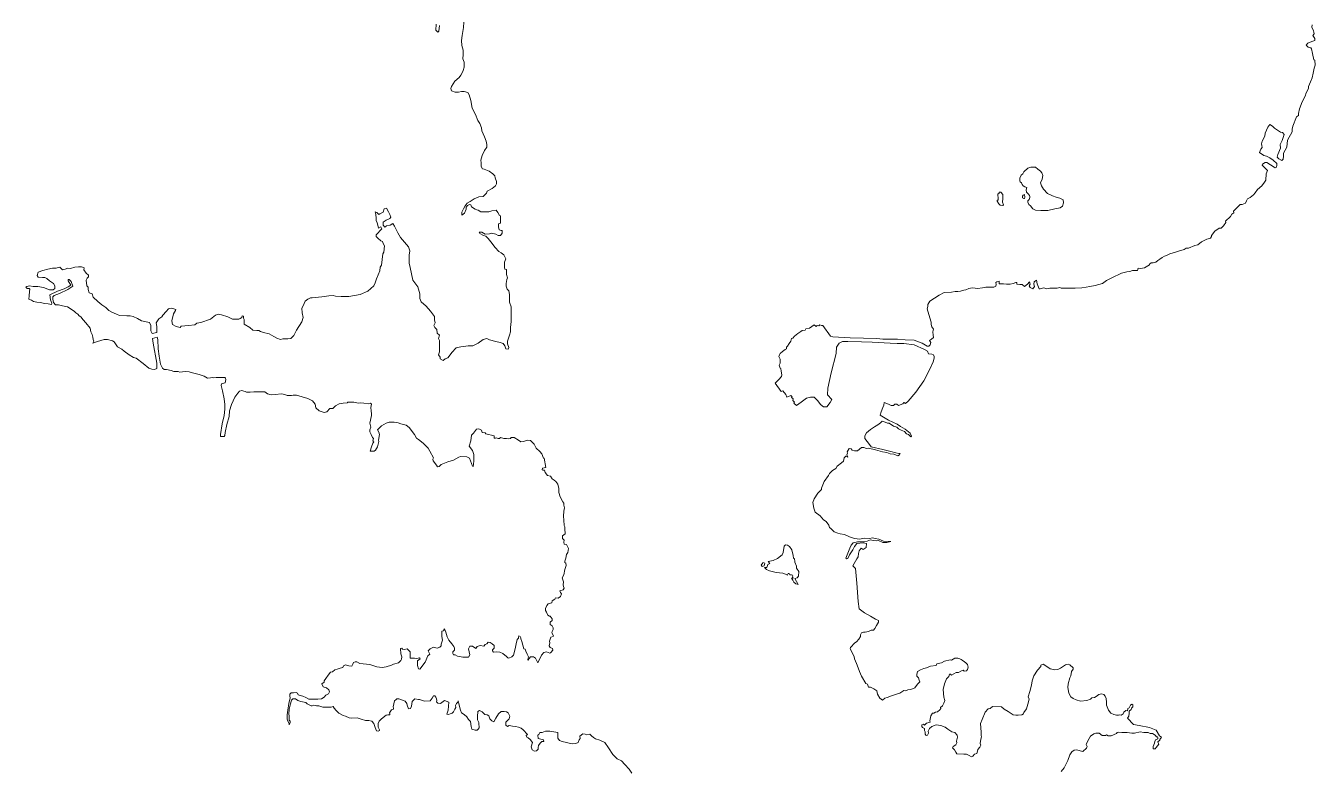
# Model space of a CAD drawing. Header units: inches. Extents: x 2272838 to 2338603, y 13196017 to 13295703.
# Drawn here: x 2312329 to 2333939, y 13208477 to 13220938 of the extents above; entities that cross this region are included whole.
import ezdxf

# ---------------------------------------------------------------- set-up
doc = ezdxf.new("R2010")
doc.units = ezdxf.units.IN
doc.header["$MEASUREMENT"] = 0
doc.layers.add('shoreline04_1', color=7, linetype='Continuous', lineweight=0)

msp = doc.modelspace()

# ---------------------------------------------------------------- linework, layer by layer
at = {"layer": 'shoreline04_1'}
for points in [[(2319669, 13220996), (2319667, 13220909), (2319645, 13220774), (2319632, 13220694), (2319637, 13220609), (2319659, 13220531), (2319661, 13220455), (2319656, 13220384), (2319674, 13220327), (2319674, 13220247), (2319659, 13220186), (2319641, 13220149), (2319622, 13220110), (2319591, 13220071), (2319522, 13220008), (2319463, 13219923), (2319455, 13219886), (2319463, 13219847), (2319524, 13219823), (2319583, 13219823), (2319633, 13219839), (2319678, 13219839), (2319735, 13219821), (2319757, 13219780), (2319789, 13219685), (2319811, 13219557), (2319863, 13219450), (2319904, 13219348), (2319939, 13219298), (2319965, 13219229), (2319972, 13219177), (2320015, 13219075), (2320046, 13219003), (2320054, 13218949), (2320054, 13218905), (2320017, 13218847), (2319980, 13218762), (2319957, 13218686), (2319959, 13218643), (2319959, 13218577), (2319983, 13218543), (2320013, 13218536), (2320093, 13218502), (2320156, 13218454), (2320189, 13218421), (2320193, 13218391), (2320219, 13218328), (2320219, 13218289), (2320200, 13218258), (2320144, 13218209), (2320063, 13218165), (2320048, 13218130), (2319992, 13218078), (2319922, 13218069), (2319844, 13218039), (2319775, 13217993), (2319727, 13217965), (2319690, 13217922), (2319664, 13217872), (2319636, 13217815), (2319634, 13217765), (2319679, 13217796), (2319712, 13217865), (2319709, 13217896), (2319733, 13217928), (2319764, 13217941), (2319790, 13217935), (2319796, 13217902), (2319859, 13217865), (2319887, 13217852), (2319911, 13217846), (2319953, 13217820), (2320005, 13217820), (2320087, 13217820), (2320137, 13217835), (2320211, 13217848), (2320241, 13217809), (2320267, 13217761), (2320285, 13217750), (2320287, 13217631), (2320254, 13217618), (2320254, 13217568), (2320261, 13217520), (2320294, 13217505), (2320311, 13217505), (2320315, 13217460), (2320287, 13217421), (2320246, 13217421), (2320209, 13217444), (2320135, 13217464), (2320100, 13217451), (2320029, 13217446), (2319970, 13217481), (2319927, 13217479), (2319938, 13217459), (2320001, 13217425), (2320037, 13217410), (2320077, 13217371), (2320122, 13217316), (2320194, 13217221), (2320257, 13217153), (2320298, 13217134), (2320339, 13217097), (2320376, 13217032), (2320352, 13216978), (2320352, 13216928), (2320352, 13216887), (2320359, 13216856), (2320385, 13216854), (2320385, 13216769), (2320402, 13216715), (2320392, 13216685), (2320381, 13216617), (2320381, 13216574), (2320394, 13216524), (2320426, 13216494), (2320437, 13216435), (2320437, 13216350), (2320437, 13216307), (2320461, 13216227), (2320461, 13216172), (2320461, 13215981), (2320450, 13215879), (2320455, 13215810), (2320433, 13215755), (2320401, 13215653), (2320401, 13215608), (2320422, 13215545), (2320414, 13215517), (2320375, 13215525), (2320355, 13215575), (2320331, 13215614), (2320279, 13215627), (2320207, 13215645), (2320103, 13215677), (2320053, 13215699), (2319992, 13215682), (2319912, 13215619), (2319821, 13215573), (2319743, 13215573), (2319619, 13215555), (2319541, 13215540), (2319469, 13215464), (2319443, 13215421), (2319402, 13215373), (2319357, 13215353), (2319324, 13215330), (2319272, 13215356), (2319274, 13215386), (2319246, 13215425), (2319265, 13215473), (2319261, 13215555), (2319263, 13215662), (2319243, 13215694), (2319263, 13215755), (2319226, 13215785), (2319215, 13215848), (2319185, 13215883), (2319170, 13215914), (2319187, 13215959), (2319180, 13216009), (2319178, 13216068), (2319113, 13216157), (2319037, 13216241), (2318955, 13216311), (2318931, 13216367), (2318933, 13216445), (2318900, 13216560), (2318813, 13216675), (2318792, 13216782), (2318768, 13216884), (2318752, 13216962), (2318752, 13217042), (2318752, 13217092), (2318763, 13217166), (2318741, 13217231), (2318676, 13217309), (2318611, 13217387), (2318563, 13217470), (2318509, 13217581), (2318481, 13217626), (2318435, 13217598), (2318374, 13217587), (2318344, 13217561), (2318320, 13217598), (2318320, 13217646), (2318370, 13217680), (2318431, 13217709), (2318448, 13217730), (2318431, 13217774), (2318405, 13217821), (2318372, 13217882), (2318335, 13217871), (2318320, 13217815), (2318261, 13217785), (2318244, 13217776), (2318212, 13217806), (2318185, 13217817), (2318194, 13217776), (2318203, 13217715), (2318199, 13217672), (2318216, 13217635), (2318231, 13217596), (2318242, 13217546), (2318277, 13217567), (2318298, 13217533), (2318199, 13217433), (2318199, 13217407), (2318231, 13217379), (2318281, 13217335), (2318305, 13217322), (2318318, 13217287), (2318342, 13217248), (2318331, 13217146), (2318312, 13217114), (2318303, 13217018), (2318290, 13216927), (2318268, 13216890), (2318260, 13216829), (2318236, 13216766), (2318208, 13216697), (2318184, 13216627), (2318160, 13216580), (2318064, 13216491), (2317934, 13216436), (2317836, 13216417), (2317741, 13216399), (2317617, 13216401), (2317520, 13216404), (2317483, 13216417), (2317407, 13216414), (2317289, 13216395), (2317131, 13216377), (2317098, 13216377), (2317053, 13216358), (2317012, 13216325), (2316979, 13216245), (2316957, 13216206), (2316962, 13216125), (2316975, 13216047), (2316953, 13215976), (2316868, 13215835), (2316823, 13215748), (2316771, 13215698), (2316719, 13215689), (2316634, 13215689), (2316599, 13215678), (2316536, 13215704), (2316486, 13215730), (2316406, 13215776), (2316311, 13215797), (2316265, 13215815), (2316232, 13215832), (2316200, 13215830), (2316135, 13215839), (2316083, 13215880), (2315989, 13215938), (2315987, 13215960), (2315987, 13216017), (2315978, 13216040), (2315980, 13216073), (2315957, 13216075), (2315950, 13216051), (2315922, 13216034), (2315900, 13216019), (2315792, 13216019), (2315713, 13216062), (2315607, 13216095), (2315553, 13216103), (2315507, 13216088), (2315427, 13216019), (2315264, 13215966), (2315197, 13215953), (2315162, 13215927), (2315054, 13215912), (2314932, 13215901), (2314915, 13215882), (2314849, 13215895), (2314787, 13215929), (2314778, 13215990), (2314806, 13216112), (2314836, 13216164), (2314841, 13216181), (2314810, 13216194), (2314767, 13216207), (2314719, 13216192), (2314682, 13216151), (2314628, 13216088), (2314611, 13216059), (2314559, 13216029), (2314515, 13215957), (2314526, 13215897), (2314524, 13215847), (2314526, 13215795), (2314448, 13215782), (2314426, 13215827), (2314426, 13215912), (2314402, 13215962), (2314346, 13215977), (2314268, 13215992), (2314200, 13216031), (2314129, 13216064), (2314077, 13216074), (2314024, 13216074), (2313899, 13216083), (2313851, 13216103), (2313773, 13216137), (2313721, 13216168), (2313673, 13216215), (2313601, 13216261), (2313534, 13216317), (2313460, 13216387), (2313440, 13216443), (2313390, 13216463), (2313375, 13216519), (2313377, 13216556), (2313353, 13216578), (2313340, 13216676), (2313358, 13216708), (2313382, 13216730), (2313382, 13216758), (2313338, 13216793), (2313299, 13216845), (2313306, 13216880), (2313262, 13216897), (2313210, 13216897), (2313151, 13216890), (2313080, 13216871), (2313034, 13216873), (2312991, 13216858), (2312943, 13216849), (2312919, 13216869), (2312900, 13216895), (2312871, 13216884), (2312839, 13216875), (2312776, 13216875), (2312698, 13216860), (2312615, 13216836), (2312535, 13216806), (2312520, 13216751), (2312537, 13216727), (2312607, 13216719), (2312648, 13216721), (2312683, 13216704), (2312724, 13216662), (2312793, 13216619), (2312813, 13216578), (2312813, 13216534), (2312787, 13216510), (2312728, 13216510), (2312624, 13216552), (2312531, 13216567), (2312455, 13216567), (2312390, 13216580), (2312348, 13216567), (2312329, 13216556), (2312351, 13216536), (2312383, 13216536), (2312394, 13216523), (2312390, 13216482), (2312385, 13216410), (2312379, 13216356), (2312424, 13216339), (2312459, 13216317), (2312516, 13216308), (2312568, 13216300), (2312646, 13216285), (2312704, 13216278), (2312759, 13216265), (2312767, 13216291), (2312744, 13216345), (2312733, 13216430), (2312861, 13216489), (2312974, 13216530), (2313041, 13216565), (2313084, 13216591), (2313041, 13216665), (2313039, 13216684), (2313058, 13216684), (2313091, 13216652), (2313115, 13216576), (2313032, 13216519), (2312891, 13216452), (2312806, 13216419), (2312780, 13216393), (2312783, 13216354), (2312793, 13216302), (2312826, 13216259), (2312878, 13216261), (2312943, 13216246), (2313028, 13216228), (2313139, 13216154), (2313169, 13216126), (2313200, 13216102), (2313223, 13216076), (2313249, 13216057), (2313291, 13216009), (2313336, 13215959), (2313406, 13215870), (2313421, 13215809), (2313441, 13215764), (2313451, 13215720), (2313460, 13215679), (2313467, 13215653), (2313454, 13215618), (2313530, 13215644), (2313645, 13215681), (2313697, 13215681), (2313781, 13215658), (2313810, 13215642), (2313866, 13215556), (2313940, 13215519), (2313979, 13215482), (2314064, 13215425), (2314133, 13215380), (2314181, 13215367), (2314296, 13215280), (2314389, 13215200), (2314439, 13215180), (2314485, 13215178), (2314526, 13215191), (2314526, 13215284), (2314465, 13215619), (2314450, 13215699), (2314528, 13215719), (2314543, 13215680), (2314546, 13215525), (2314563, 13215400), (2314589, 13215267), (2314620, 13215202), (2314646, 13215176), (2314687, 13215178), (2314763, 13215159), (2314809, 13215141), (2314848, 13215146), (2314880, 13215146), (2314908, 13215135), (2314954, 13215137), (2315000, 13215146), (2315067, 13215137), (2315125, 13215120), (2315169, 13215109), (2315236, 13215094), (2315317, 13215063), (2315375, 13215029), (2315427, 13215039), (2315453, 13215042), (2315475, 13215035), (2315521, 13215044), (2315633, 13215044), (2315664, 13215042), (2315675, 13215033), (2315681, 13215009), (2315668, 13214953), (2315607, 13214935), (2315603, 13214907), (2315623, 13214822), (2315651, 13214686), (2315662, 13214590), (2315664, 13214512), (2315655, 13214406), (2315619, 13214269), (2315590, 13214086), (2315593, 13214056), (2315621, 13214054), (2315653, 13214054), (2315664, 13214071), (2315671, 13214119), (2315699, 13214254), (2315736, 13214388), (2315742, 13214484), (2315779, 13214592), (2315833, 13214714), (2315883, 13214783), (2315909, 13214814), (2315948, 13214823), (2315983, 13214812), (2316003, 13214807), (2316027, 13214797), (2316087, 13214797), (2316148, 13214803), (2316333, 13214805), (2316380, 13214771), (2316439, 13214753), (2316506, 13214758), (2316615, 13214771), (2316673, 13214758), (2316710, 13214742), (2316749, 13214740), (2316784, 13214743), (2316812, 13214745), (2316865, 13214749), (2316958, 13214719), (2317053, 13214693), (2317134, 13214654), (2317179, 13214595), (2317192, 13214536), (2317245, 13214482), (2317327, 13214456), (2317373, 13214469), (2317425, 13214521), (2317472, 13214526), (2317522, 13214567), (2317583, 13214600), (2317650, 13214615), (2317718, 13214619), (2317722, 13214630), (2317826, 13214630), (2317904, 13214613), (2317946, 13214619), (2317993, 13214611), (2318065, 13214604), (2318104, 13214615), (2318124, 13214598), (2318113, 13214539), (2318115, 13214482), (2318122, 13214433), (2318122, 13214404), (2318093, 13214276), (2318113, 13214211), (2318096, 13214166), (2318096, 13214131), (2318117, 13214087), (2318139, 13214035), (2318159, 13214020), (2318146, 13213981), (2318161, 13213961), (2318143, 13213940), (2318124, 13213881), (2318100, 13213807), (2318131, 13213807), (2318167, 13213807), (2318191, 13213823), (2318226, 13213881), (2318243, 13213972), (2318239, 13213992), (2318256, 13214085), (2318248, 13214124), (2318226, 13214166), (2318291, 13214233), (2318367, 13214279), (2318421, 13214296), (2318458, 13214296), (2318502, 13214296), (2318569, 13214281), (2318612, 13214268), (2318701, 13214242), (2318753, 13214203), (2318845, 13214088), (2318879, 13214027), (2318908, 13214005), (2318990, 13213944), (2319005, 13213923), (2319070, 13213858), (2319103, 13213808), (2319162, 13213695), (2319153, 13213673), (2319155, 13213645), (2319210, 13213573), (2319229, 13213543), (2319255, 13213552), (2319290, 13213582), (2319403, 13213628), (2319498, 13213660), (2319587, 13213710), (2319615, 13213719), (2319722, 13213715), (2319765, 13213691), (2319815, 13213554), (2319828, 13213552), (2319833, 13213582), (2319839, 13213649), (2319839, 13213752), (2319813, 13213821), (2319759, 13213893), (2319787, 13213982), (2319796, 13214075), (2319835, 13214112), (2319848, 13214134), (2319884, 13214175), (2319924, 13214184), (2319969, 13214158), (2319978, 13214121), (2320026, 13214118), (2320041, 13214097), (2320178, 13214066), (2320180, 13214025), (2320199, 13214025), (2320212, 13214034), (2320245, 13214019), (2320267, 13214019), (2320284, 13214040), (2320343, 13214021), (2320384, 13214019), (2320425, 13214017), (2320455, 13214019), (2320464, 13214038), (2320514, 13214038), (2320584, 13213991), (2320627, 13213965), (2320670, 13213971), (2320740, 13213991), (2320785, 13213986), (2320848, 13213923), (2320885, 13213860), (2320944, 13213800), (2320977, 13213761), (2321003, 13213691), (2321016, 13213689), (2321042, 13213535), (2320990, 13213526), (2320981, 13213498), (2320996, 13213491), (2321020, 13213489), (2321031, 13213450), (2321074, 13213402), (2321120, 13213389), (2321150, 13213346), (2321183, 13213320), (2321211, 13213300), (2321246, 13213257), (2321263, 13213185), (2321261, 13213114), (2321283, 13213040), (2321329, 13212960), (2321344, 13212938), (2321346, 13212903), (2321357, 13212860), (2321346, 13212801), (2321342, 13212719), (2321344, 13212649), (2321353, 13212560), (2321361, 13212541), (2321361, 13212471), (2321366, 13212456), (2321366, 13212423), (2321322, 13212389), (2321322, 13212347), (2321351, 13212317), (2321348, 13212285), (2321351, 13212250), (2321392, 13212241), (2321427, 13212178), (2321414, 13212107), (2321392, 13212074), (2321381, 13212013), (2321364, 13211965), (2321362, 13211942), (2321381, 13211929), (2321383, 13211892), (2321364, 13211824), (2321346, 13211737), (2321320, 13211683), (2321340, 13211620), (2321336, 13211570), (2321338, 13211542), (2321349, 13211514), (2321336, 13211483), (2321281, 13211466), (2321288, 13211442), (2321305, 13211416), (2321292, 13211371), (2321251, 13211342), (2321208, 13211349), (2321197, 13211329), (2321153, 13211299), (2321147, 13211264), (2321084, 13211249), (2321060, 13211221), (2321041, 13211173), (2321041, 13211140), (2321054, 13211108), (2321080, 13211062), (2321104, 13211043), (2321119, 13211040), (2321151, 13210999), (2321149, 13210969), (2321119, 13210941), (2321119, 13210902), (2321149, 13210882), (2321169, 13210845), (2321169, 13210819), (2321149, 13210784), (2321147, 13210765), (2321175, 13210715), (2321169, 13210700), (2321128, 13210689), (2321104, 13210624), (2321110, 13210598), (2321102, 13210548), (2321117, 13210517), (2321158, 13210500), (2321160, 13210470), (2321128, 13210433), (2321110, 13210424), (2321054, 13210443), (2321013, 13210433), (2320973, 13210387), (2320908, 13210263), (2320871, 13210337), (2320839, 13210359), (2320789, 13210363), (2320765, 13210335), (2320746, 13210298), (2320741, 13210317), (2320756, 13210361), (2320730, 13210404), (2320709, 13210456), (2320696, 13210491), (2320676, 13210493), (2320641, 13210617), (2320624, 13210660), (2320624, 13210682), (2320613, 13210704), (2320591, 13210715), (2320589, 13210693), (2320589, 13210676), (2320563, 13210650), (2320550, 13210578), (2320537, 13210524), (2320518, 13210450), (2320505, 13210391), (2320474, 13210363), (2320426, 13210341), (2320407, 13210343), (2320385, 13210367), (2320324, 13210415), (2320272, 13210437), (2320216, 13210443), (2320170, 13210441), (2320153, 13210463), (2320153, 13210480), (2320181, 13210506), (2320177, 13210550), (2320144, 13210580), (2320112, 13210602), (2320079, 13210606), (2320053, 13210580), (2320029, 13210565), (2320003, 13210541), (2319942, 13210549), (2319892, 13210534), (2319873, 13210499), (2319816, 13210541), (2319773, 13210541), (2319749, 13210495), (2319773, 13210393), (2319751, 13210354), (2319654, 13210354), (2319565, 13210373), (2319525, 13210395), (2319497, 13210397), (2319484, 13210419), (2319486, 13210445), (2319512, 13210475), (2319512, 13210506), (2319502, 13210532), (2319469, 13210577), (2319417, 13210640), (2319391, 13210697), (2319380, 13210736), (2319369, 13210777), (2319360, 13210803), (2319339, 13210831), (2319332, 13210797), (2319300, 13210790), (2319300, 13210749), (2319304, 13210703), (2319313, 13210638), (2319293, 13210573), (2319293, 13210545), (2319269, 13210521), (2319226, 13210508), (2319163, 13210521), (2319106, 13210493), (2319070, 13210462), (2319102, 13210408), (2319067, 13210378), (2319022, 13210273), (2318933, 13210154), (2318913, 13210160), (2318894, 13210215), (2318892, 13210293), (2318939, 13210330), (2318928, 13210343), (2318881, 13210332), (2318844, 13210341), (2318770, 13210341), (2318770, 13210445), (2318722, 13210493), (2318670, 13210486), (2318642, 13210490), (2318629, 13210506), (2318611, 13210499), (2318611, 13210475), (2318614, 13210440), (2318614, 13210412), (2318629, 13210362), (2318625, 13210323), (2318614, 13210299), (2318577, 13210262), (2318490, 13210238), (2318457, 13210221), (2318371, 13210193), (2318303, 13210182), (2318212, 13210193), (2318093, 13210232), (2317928, 13210249), (2317878, 13210277), (2317847, 13210277), (2317819, 13210264), (2317811, 13210236), (2317795, 13210206), (2317741, 13210210), (2317689, 13210225), (2317656, 13210212), (2317641, 13210184), (2317600, 13210171), (2317546, 13210153), (2317511, 13210143), (2317470, 13210110), (2317433, 13210106), (2317396, 13210054), (2317355, 13209995), (2317331, 13209960), (2317331, 13209938), (2317292, 13209906), (2317311, 13209856), (2317370, 13209841), (2317409, 13209810), (2317420, 13209776), (2317400, 13209743), (2317359, 13209719), (2317327, 13209687), (2317283, 13209656), (2317222, 13209650), (2317142, 13209650), (2317075, 13209652), (2317020, 13209678), (2316973, 13209704), (2316925, 13209713), (2316895, 13209723), (2316882, 13209754), (2316858, 13209762), (2316816, 13209758), (2316779, 13209758), (2316753, 13209734), (2316753, 13209699), (2316762, 13209676), (2316738, 13209580), (2316719, 13209467), (2316712, 13209391), (2316710, 13209315), (2316719, 13209285), (2316741, 13209246), (2316743, 13209220), (2316760, 13209259), (2316758, 13209280), (2316745, 13209298), (2316743, 13209372), (2316736, 13209400), (2316743, 13209482), (2316767, 13209571), (2316780, 13209632), (2316806, 13209656), (2316847, 13209656), (2316888, 13209630), (2316940, 13209613), (2317023, 13209595), (2317047, 13209571), (2317110, 13209541), (2317127, 13209539), (2317159, 13209550), (2317199, 13209537), (2317240, 13209539), (2317305, 13209517), (2317364, 13209515), (2317407, 13209517), (2317444, 13209517), (2317481, 13209526), (2317496, 13209500), (2317533, 13209459), (2317574, 13209415), (2317650, 13209376), (2317687, 13209368), (2317750, 13209337), (2317789, 13209333), (2317882, 13209339), (2317950, 13209318), (2318024, 13209294), (2318076, 13209292), (2318130, 13209285), (2318163, 13209246), (2318184, 13209175), (2318206, 13209122), (2318236, 13209114), (2318258, 13209125), (2318258, 13209136), (2318236, 13209181), (2318234, 13209242), (2318254, 13209283), (2318291, 13209324), (2318367, 13209381), (2318395, 13209387), (2318430, 13209387), (2318432, 13209403), (2318423, 13209424), (2318460, 13209474), (2318490, 13209481), (2318492, 13209498), (2318488, 13209522), (2318510, 13209622), (2318536, 13209646), (2318549, 13209659), (2318579, 13209655), (2318688, 13209618), (2318714, 13209581), (2318723, 13209550), (2318742, 13209490), (2318779, 13209496), (2318794, 13209533), (2318805, 13209611), (2318851, 13209659), (2318909, 13209648), (2318927, 13209648), (2319011, 13209618), (2319107, 13209626), (2319141, 13209668), (2319161, 13209707), (2319183, 13209707), (2319200, 13209685), (2319211, 13209655), (2319217, 13209631), (2319211, 13209607), (2319235, 13209587), (2319280, 13209581), (2319304, 13209596), (2319348, 13209631), (2319417, 13209603), (2319406, 13209468), (2319387, 13209401), (2319415, 13209392), (2319443, 13209403), (2319476, 13209418), (2319498, 13209440), (2319521, 13209481), (2319537, 13209514), (2319530, 13209546), (2319545, 13209577), (2319567, 13209601), (2319574, 13209624), (2319589, 13209579), (2319595, 13209527), (2319617, 13209466), (2319630, 13209425), (2319678, 13209397), (2319719, 13209355), (2319749, 13209308), (2319782, 13209275), (2319795, 13209195), (2319806, 13209149), (2319858, 13209132), (2319891, 13209134), (2319908, 13209149), (2319925, 13209171), (2319925, 13209197), (2319919, 13209219), (2319919, 13209258), (2319899, 13209305), (2319899, 13209342), (2319899, 13209381), (2319906, 13209425), (2319904, 13209444), (2319932, 13209464), (2319980, 13209438), (2320023, 13209397), (2320062, 13209388), (2320088, 13209371), (2320108, 13209321), (2320142, 13209286), (2320175, 13209269), (2320208, 13209334), (2320249, 13209408), (2320294, 13209445), (2320344, 13209445), (2320386, 13209438), (2320412, 13209423), (2320442, 13209366), (2320431, 13209321), (2320373, 13209264), (2320373, 13209214), (2320401, 13209193), (2320429, 13209212), (2320488, 13209197), (2320538, 13209191), (2320585, 13209184), (2320629, 13209167), (2320666, 13209139), (2320737, 13209060), (2320716, 13209041), (2320727, 13209015), (2320748, 13209004), (2320783, 13208978), (2320820, 13208924), (2320798, 13208854), (2320813, 13208800), (2320853, 13208780), (2320887, 13208787), (2320918, 13208813), (2320918, 13208841), (2320920, 13208872), (2320952, 13208913), (2320976, 13208941), (2321011, 13208943), (2321004, 13208972), (2320918, 13208991), (2320911, 13209048), (2320928, 13209058), (2320944, 13209095), (2320983, 13209093), (2321041, 13209113), (2321111, 13209115), (2321245, 13209095), (2321248, 13209000), (2321274, 13208961), (2321321, 13208943), (2321391, 13208924), (2321434, 13208915), (2321493, 13208902), (2321545, 13208907), (2321584, 13208926), (2321601, 13208967), (2321619, 13208991), (2321614, 13209030), (2321664, 13209069), (2321706, 13209063), (2321734, 13209052), (2321782, 13209063), (2321810, 13209039), (2321842, 13209007), (2321875, 13208985), (2321949, 13208965), (2322031, 13208926), (2322094, 13208835), (2322166, 13208722), (2322242, 13208649), (2322311, 13208620), (2322366, 13208555), (2322442, 13208479), (2322487, 13208412)], [(2319205, 13220965), (2319203, 13220863), (2319235, 13220831), (2319252, 13220848), (2319263, 13220941)], [(2329684, 13208440), (2329734, 13208499), (2329795, 13208623), (2329829, 13208718), (2329858, 13208766), (2329899, 13208794), (2329944, 13208803), (2329999, 13208784), (2330042, 13208773), (2330105, 13208831), (2330116, 13208857), (2330103, 13208890), (2330127, 13208955), (2330172, 13209029), (2330227, 13209068), (2330263, 13209079), (2330316, 13209081), (2330366, 13209040), (2330422, 13209040), (2330439, 13209053), (2330468, 13209036), (2330517, 13209038), (2330611, 13209075), (2330619, 13209092), (2330646, 13209096), (2330700, 13209094), (2330789, 13209092), (2330863, 13209079), (2330913, 13209079), (2331006, 13209105), (2331069, 13209090), (2331138, 13209092), (2331173, 13209075), (2331214, 13209075), (2331256, 13209047), (2331279, 13209018), (2331297, 13209018), (2331303, 13209001), (2331299, 13208984), (2331260, 13208969), (2331249, 13208942), (2331247, 13208916), (2331221, 13208860), (2331225, 13208821), (2331258, 13208817), (2331271, 13208840), (2331316, 13208897), (2331314, 13208910), (2331301, 13208936), (2331336, 13208962), (2331334, 13208977), (2331360, 13209012), (2331329, 13209038), (2331275, 13209134), (2331164, 13209177), (2330991, 13209212), (2330893, 13209229), (2330793, 13209333), (2330817, 13209368), (2330821, 13209418), (2330821, 13209448), (2330856, 13209479), (2330858, 13209498), (2330880, 13209524), (2330884, 13209555), (2330867, 13209568), (2330845, 13209550), (2330819, 13209507), (2330797, 13209494), (2330791, 13209455), (2330765, 13209461), (2330730, 13209435), (2330721, 13209405), (2330689, 13209381), (2330658, 13209387), (2330641, 13209383), (2330609, 13209383), (2330563, 13209392), (2330515, 13209415), (2330472, 13209465), (2330443, 13209552), (2330441, 13209600), (2330433, 13209661), (2330417, 13209700), (2330396, 13209730), (2330359, 13209743), (2330313, 13209730), (2330268, 13209695), (2330242, 13209680), (2330196, 13209676), (2330174, 13209652), (2330111, 13209630), (2330007, 13209619), (2329933, 13209641), (2329881, 13209663), (2329842, 13209693), (2329809, 13209750), (2329794, 13209845), (2329796, 13209908), (2329827, 13210008), (2329842, 13210043), (2329855, 13210114), (2329881, 13210156), (2329883, 13210175), (2329827, 13210229), (2329796, 13210238), (2329755, 13210225), (2329670, 13210171), (2329627, 13210147), (2329573, 13210145), (2329497, 13210162), (2329458, 13210188), (2329382, 13210238), (2329338, 13210223), (2329343, 13210197), (2329282, 13210136), (2329221, 13210042), (2329195, 13209956), (2329186, 13209886), (2329154, 13209782), (2329128, 13209691), (2329143, 13209652), (2329124, 13209569), (2329102, 13209489), (2329054, 13209426), (2329050, 13209408), (2329022, 13209391), (2328963, 13209382), (2328920, 13209382), (2328878, 13209391), (2328791, 13209447), (2328728, 13209486), (2328679, 13209521), (2328529, 13209528), (2328490, 13209493), (2328459, 13209488), (2328407, 13209436), (2328355, 13209313), (2328331, 13209241), (2328338, 13209096), (2328340, 13209043), (2328347, 13209022), (2328336, 13208983), (2328323, 13208909), (2328334, 13208881), (2328316, 13208848), (2328282, 13208805), (2328279, 13208781), (2328266, 13208739), (2328227, 13208729), (2328199, 13208694), (2328180, 13208683), (2328138, 13208707), (2328093, 13208729), (2328051, 13208731), (2327932, 13208735), (2327917, 13208765), (2327893, 13208802), (2327858, 13208837), (2327871, 13208857), (2327917, 13208885), (2327930, 13208920), (2327925, 13208950), (2327943, 13209013), (2327938, 13209050), (2327901, 13209093), (2327847, 13209106), (2327782, 13209150), (2327736, 13209182), (2327667, 13209212), (2327587, 13209219), (2327513, 13209193), (2327472, 13209162), (2327452, 13209117), (2327456, 13209082), (2327439, 13209050), (2327420, 13209045), (2327402, 13209065), (2327402, 13209102), (2327393, 13209126), (2327389, 13209160), (2327359, 13209175), (2327348, 13209195), (2327348, 13209219), (2327374, 13209230), (2327391, 13209215), (2327426, 13209247), (2327487, 13209265), (2327480, 13209288), (2327495, 13209371), (2327526, 13209417), (2327545, 13209414), (2327576, 13209432), (2327610, 13209440), (2327650, 13209471), (2327667, 13209495), (2327658, 13209512), (2327691, 13209540), (2327717, 13209582), (2327730, 13209629), (2327712, 13209686), (2327704, 13209814), (2327725, 13209909), (2327758, 13209992), (2327801, 13210031), (2327812, 13210068), (2327829, 13210070), (2327843, 13210055), (2327923, 13210098), (2327958, 13210098), (2328001, 13210122), (2328040, 13210135), (2328057, 13210118), (2328092, 13210127), (2328114, 13210146), (2328120, 13210187), (2328109, 13210231), (2328086, 13210261), (2328062, 13210279), (2328020, 13210305), (2328003, 13210318), (2327981, 13210326), (2327949, 13210339), (2327899, 13210339), (2327871, 13210324), (2327845, 13210307), (2327819, 13210313), (2327727, 13210291), (2327673, 13210263), (2327595, 13210246), (2327586, 13210218), (2327489, 13210202), (2327423, 13210178), (2327382, 13210163), (2327326, 13210142), (2327272, 13210113), (2327261, 13210063), (2327261, 13210035), (2327289, 13210009), (2327304, 13209968), (2327315, 13209940), (2327272, 13209903), (2327228, 13209840), (2327161, 13209816), (2327109, 13209809), (2327076, 13209792), (2327042, 13209796), (2326979, 13209751), (2326922, 13209735), (2326838, 13209707), (2326766, 13209681), (2326725, 13209666), (2326686, 13209635), (2326642, 13209666), (2326605, 13209737), (2326590, 13209790), (2326540, 13209822), (2326486, 13209850), (2326453, 13209855), (2326434, 13209900), (2326408, 13209913), (2326334, 13210039), (2326299, 13210115), (2326279, 13210176), (2326249, 13210247), (2326219, 13210330), (2326212, 13210365), (2326143, 13210497), (2326151, 13210519), (2326225, 13210593), (2326253, 13210610), (2326288, 13210656), (2326320, 13210703), (2326318, 13210732), (2326333, 13210764), (2326366, 13210773), (2326394, 13210773), (2326451, 13210784), (2326496, 13210806), (2326535, 13210806), (2326559, 13210838), (2326585, 13210886), (2326622, 13210940), (2326622, 13210968), (2326568, 13210994), (2326487, 13211040), (2326385, 13211096), (2326296, 13211166), (2326279, 13211287), (2326255, 13211598), (2326235, 13211841), (2326192, 13211887), (2326259, 13212006), (2326281, 13212039), (2326285, 13212095), (2326294, 13212138), (2326329, 13212180), (2326365, 13212158), (2326413, 13212194), (2326419, 13212259), (2326363, 13212273), (2326259, 13212258), (2326220, 13212210), (2326192, 13212154), (2326134, 13212072), (2326108, 13212007), (2326088, 13212004), (2326070, 13212017), (2326138, 13212184), (2326161, 13212232), (2326198, 13212273), (2326270, 13212290), (2326380, 13212288), (2326428, 13212301), (2326487, 13212321), (2326530, 13212310), (2326583, 13212303), (2326622, 13212312), (2326695, 13212279), (2326762, 13212279), (2326827, 13212296), (2326705, 13212299), (2326663, 13212314), (2326626, 13212334), (2326563, 13212343), (2326522, 13212358), (2326470, 13212347), (2326381, 13212349), (2326309, 13212332), (2326216, 13212347), (2326133, 13212371), (2326048, 13212410), (2325979, 13212425), (2325940, 13212436), (2325879, 13212457), (2325823, 13212514), (2325799, 13212531), (2325788, 13212568), (2325740, 13212629), (2325699, 13212657), (2325642, 13212724), (2325558, 13212783), (2325536, 13212850), (2325521, 13212950), (2325542, 13213009), (2325601, 13213106), (2325664, 13213167), (2325664, 13213187), (2325712, 13213302), (2325783, 13213402), (2325796, 13213436), (2325848, 13213486), (2325903, 13213515), (2325926, 13213556), (2325998, 13213612), (2326033, 13213643), (2326046, 13213695), (2326070, 13213725), (2326107, 13213710), (2326091, 13213747), (2326098, 13213775), (2326094, 13213797), (2326130, 13213851), (2326163, 13213847), (2326178, 13213823), (2326217, 13213812), (2326250, 13213812), (2326269, 13213816), (2326334, 13213869), (2326376, 13213869), (2326417, 13213853), (2326450, 13213860), (2326567, 13213830), (2326686, 13213797), (2326760, 13213788), (2326816, 13213765), (2326875, 13213758), (2326945, 13213728), (2326971, 13213745), (2326981, 13213771), (2326958, 13213769), (2326908, 13213778), (2326829, 13213801), (2326691, 13213838), (2326499, 13213880), (2326469, 13213919), (2326393, 13214023), (2326393, 13214064), (2326419, 13214116), (2326488, 13214173), (2326553, 13214214), (2326607, 13214250), (2326651, 13214283), (2326684, 13214312), (2326734, 13214296), (2326773, 13214279), (2326801, 13214277), (2326874, 13214227), (2326929, 13214209), (2326953, 13214184), (2327001, 13214158), (2327055, 13214140), (2327090, 13214097), (2327122, 13214090), (2327162, 13214047), (2327175, 13214060), (2327148, 13214108), (2327068, 13214177), (2326986, 13214223), (2326934, 13214260), (2326786, 13214327), (2326647, 13214409), (2326666, 13214466), (2326692, 13214542), (2326712, 13214579), (2326714, 13214626), (2326787, 13214598), (2326833, 13214573), (2326870, 13214572), (2326894, 13214596), (2326927, 13214594), (2326953, 13214572), (2327028, 13214603), (2327042, 13214624), (2327074, 13214607), (2327117, 13214644), (2327246, 13214798), (2327378, 13214987), (2327485, 13215191), (2327534, 13215306), (2327554, 13215367), (2327552, 13215397), (2327541, 13215421), (2327511, 13215434), (2327458, 13215441), (2327441, 13215482), (2327389, 13215515), (2327220, 13215593), (2327046, 13215610), (2326935, 13215610), (2326818, 13215621), (2326512, 13215634), (2326334, 13215638), (2326108, 13215649), (2326017, 13215644), (2325958, 13215620), (2325917, 13215553), (2325911, 13215445), (2325828, 13215123), (2325768, 13214863), (2325765, 13214754), (2325839, 13214676), (2325807, 13214622), (2325752, 13214550), (2325700, 13214552), (2325648, 13214593), (2325603, 13214654), (2325540, 13214711), (2325479, 13214711), (2325412, 13214695), (2325325, 13214630), (2325247, 13214572), (2325199, 13214611), (2325212, 13214630), (2325186, 13214658), (2325192, 13214684), (2325160, 13214708), (2325171, 13214719), (2325149, 13214739), (2325086, 13214713), (2325069, 13214758), (2325016, 13214817), (2324990, 13214810), (2324890, 13214949), (2324947, 13215012), (2324995, 13215058), (2325001, 13215090), (2324986, 13215151), (2324982, 13215192), (2324973, 13215201), (2324953, 13215249), (2324971, 13215284), (2324971, 13215349), (2324951, 13215396), (2324962, 13215425), (2324973, 13215446), (2325010, 13215481), (2325053, 13215514), (2325079, 13215522), (2325077, 13215553), (2325092, 13215570), (2325120, 13215611), (2325153, 13215650), (2325164, 13215694), (2325183, 13215700), (2325211, 13215737), (2325269, 13215780), (2325316, 13215816), (2325343, 13215830), (2325389, 13215837), (2325400, 13215857), (2325461, 13215868), (2325539, 13215928), (2325574, 13215900), (2325593, 13215915), (2325619, 13215911), (2325639, 13215924), (2325663, 13215913), (2325689, 13215913), (2325813, 13215733), (2325852, 13215722), (2326143, 13215709), (2326594, 13215694), (2326694, 13215686), (2326937, 13215686), (2327068, 13215673), (2327220, 13215666), (2327354, 13215621), (2327434, 13215567), (2327461, 13215569), (2327487, 13215593), (2327495, 13215632), (2327476, 13215664), (2327510, 13215686), (2327541, 13215712), (2327536, 13215751), (2327533, 13215807), (2327539, 13215853), (2327514, 13215894), (2327502, 13215931), (2327502, 13215970), (2327480, 13216044), (2327436, 13216194), (2327449, 13216233), (2327449, 13216268), (2327480, 13216322), (2327638, 13216422), (2327719, 13216466), (2327842, 13216472), (2327902, 13216482), (2327951, 13216485), (2327994, 13216492), (2328051, 13216507), (2328085, 13216513), (2328133, 13216533), (2328190, 13216546), (2328242, 13216542), (2328279, 13216537), (2328361, 13216546), (2328420, 13216557), (2328481, 13216559), (2328552, 13216559), (2328585, 13216574), (2328591, 13216603), (2328585, 13216633), (2328604, 13216648), (2328643, 13216657), (2328643, 13216611), (2328715, 13216611), (2328763, 13216607), (2328828, 13216607), (2328878, 13216618), (2328923, 13216633), (2328941, 13216633), (2328941, 13216609), (2328986, 13216603), (2329028, 13216603), (2329064, 13216566), (2329117, 13216605), (2329153, 13216648), (2329162, 13216607), (2329143, 13216579), (2329162, 13216551), (2329208, 13216529), (2329234, 13216566), (2329224, 13216609), (2329231, 13216648), (2329268, 13216674), (2329278, 13216611), (2329310, 13216527), (2329327, 13216527), (2329392, 13216544), (2329434, 13216531), (2329490, 13216540), (2329562, 13216540), (2329614, 13216540), (2329659, 13216549), (2329679, 13216538), (2329798, 13216538), (2329844, 13216538), (2329915, 13216538), (2330025, 13216548), (2330103, 13216559), (2330164, 13216568), (2330249, 13216587), (2330376, 13216616), (2330443, 13216666), (2330528, 13216716), (2330692, 13216789), (2330784, 13216816), (2330834, 13216818), (2330877, 13216836), (2330960, 13216838), (2330970, 13216873), (2331009, 13216871), (2331076, 13216883), (2331160, 13216929), (2331163, 13216944), (2331190, 13216966), (2331224, 13216966), (2331266, 13216975), (2331304, 13217002), (2331335, 13217025), (2331375, 13217057), (2331411, 13217075), (2331460, 13217091), (2331504, 13217114), (2331600, 13217146), (2331649, 13217161), (2331740, 13217187), (2331774, 13217209), (2331813, 13217209), (2331919, 13217255), (2331973, 13217268), (2332034, 13217316), (2332121, 13217359), (2332184, 13217379), (2332201, 13217405), (2332201, 13217422), (2332255, 13217498), (2332329, 13217544), (2332362, 13217548), (2332403, 13217585), (2332440, 13217640), (2332433, 13217661), (2332520, 13217742), (2332542, 13217783), (2332577, 13217805), (2332572, 13217833), (2332603, 13217865), (2332683, 13217941), (2332715, 13217941), (2332770, 13217967), (2332787, 13218004), (2332804, 13218037), (2332848, 13218059), (2332906, 13218104), (2332930, 13218139), (2332971, 13218196), (2333047, 13218254), (2333089, 13218317), (2333113, 13218352), (2333119, 13218456), (2333141, 13218513), (2333049, 13218601), (2333058, 13218617), (2333099, 13218649), (2333128, 13218649), (2333249, 13218569), (2333267, 13218556), (2333290, 13218571), (2333295, 13218602), (2333295, 13218628), (2333234, 13218684), (2333178, 13218723), (2333123, 13218751), (2333078, 13218764), (2333004, 13218812), (2333030, 13218871), (2333049, 13218899), (2333043, 13218931), (2333041, 13218962), (2333051, 13219003), (2333097, 13219090), (2333101, 13219140), (2333145, 13219238), (2333177, 13219281), (2333223, 13219253), (2333255, 13219220), (2333358, 13219153), (2333392, 13219151), (2333421, 13219114), (2333384, 13219014), (2333353, 13218951), (2333355, 13218888), (2333314, 13218782), (2333303, 13218738), (2333329, 13218708), (2333379, 13218680), (2333401, 13218701), (2333405, 13218751), (2333408, 13218804), (2333466, 13218903), (2333475, 13219023), (2333553, 13219160), (2333551, 13219207), (2333564, 13219255), (2333627, 13219411), (2333659, 13219433), (2333659, 13219468), (2333674, 13219544), (2333720, 13219663), (2333768, 13219759), (2333785, 13219815), (2333824, 13219889), (2333826, 13219922), (2333859, 13220000), (2333889, 13220063), (2333902, 13220143), (2333924, 13220226), (2333939, 13220278), (2333932, 13220362), (2333915, 13220367), (2333891, 13220471), (2333878, 13220553), (2333863, 13220571), (2333819, 13220582), (2333789, 13220616), (2333817, 13220645), (2333882, 13220673), (2333930, 13220692), (2333930, 13220723), (2333921, 13220744), (2333897, 13220775), (2333921, 13220801), (2333917, 13220829), (2333908, 13220853), (2333884, 13220914), (2333889, 13220955)]]:
    msp.add_lwpolyline(points, dxfattribs=at)
for points in [[(2328990, 13218383), (2329009, 13218434), (2329039, 13218457), (2329058, 13218489), (2329120, 13218550), (2329174, 13218568), (2329252, 13218567), (2329288, 13218534), (2329333, 13218503), (2329357, 13218473), (2329374, 13218429), (2329364, 13218366), (2329336, 13218303), (2329352, 13218258), (2329386, 13218201), (2329454, 13218128), (2329535, 13218089), (2329600, 13218063), (2329657, 13218048), (2329715, 13218020), (2329723, 13217973), (2329706, 13217917), (2329664, 13217888), (2329577, 13217870), (2329458, 13217840), (2329338, 13217840), (2329253, 13217847), (2329206, 13217870), (2329168, 13217919), (2329142, 13217941), (2329124, 13217979), (2329122, 13218005), (2329147, 13218025), (2329157, 13218060), (2329158, 13218085), (2329151, 13218096), (2329132, 13218115), (2329103, 13218150), (2329093, 13218189), (2329105, 13218225), (2329074, 13218240), (2329047, 13218258), (2329025, 13218280), (2329019, 13218305), (2328993, 13218325), (2328989, 13218342)], [(2328669, 13218152), (2328705, 13218108), (2328703, 13218045), (2328696, 13217984), (2328714, 13217937), (2328702, 13217924), (2328657, 13217934), (2328634, 13217955), (2328606, 13217996), (2328611, 13218015), (2328627, 13218016), (2328627, 13218038), (2328625, 13218064), (2328621, 13218089), (2328621, 13218118), (2328642, 13218131), (2328644, 13218147)], [(2329068, 13218108), (2329074, 13218066), (2329068, 13218044), (2329055, 13218041), (2329032, 13218054), (2329032, 13218083), (2329047, 13218100)], [(2325094, 13212232), (2325129, 13212209), (2325169, 13212155), (2325190, 13212060), (2325197, 13212012), (2325210, 13212001), (2325218, 13211961), (2325218, 13211946), (2325243, 13211879), (2325248, 13211847), (2325283, 13211791), (2325278, 13211713), (2325257, 13211685), (2325220, 13211672), (2325275, 13211576), (2325233, 13211583), (2325202, 13211613), (2325184, 13211647), (2325159, 13211677), (2325184, 13211677), (2325192, 13211687), (2325179, 13211699), (2325185, 13211718), (2325180, 13211727), (2325162, 13211735), (2325134, 13211735), (2325123, 13211755), (2325106, 13211755), (2325093, 13211738), (2325093, 13211728), (2325062, 13211746), (2325014, 13211761), (2324903, 13211776), (2324791, 13211801), (2324741, 13211826), (2324708, 13211859), (2324749, 13211860), (2324767, 13211907), (2324799, 13211926), (2324769, 13211958), (2324852, 13211978), (2324928, 13212009), (2325007, 13212072), (2325023, 13212112), (2325038, 13212214), (2325060, 13212237)], [(2324714, 13211930), (2324705, 13211888), (2324668, 13211874), (2324652, 13211903), (2324673, 13211926), (2324683, 13211943)]]:
    msp.add_lwpolyline(points, close=True, dxfattribs=at)

doc.saveas('drawing.dxf')
